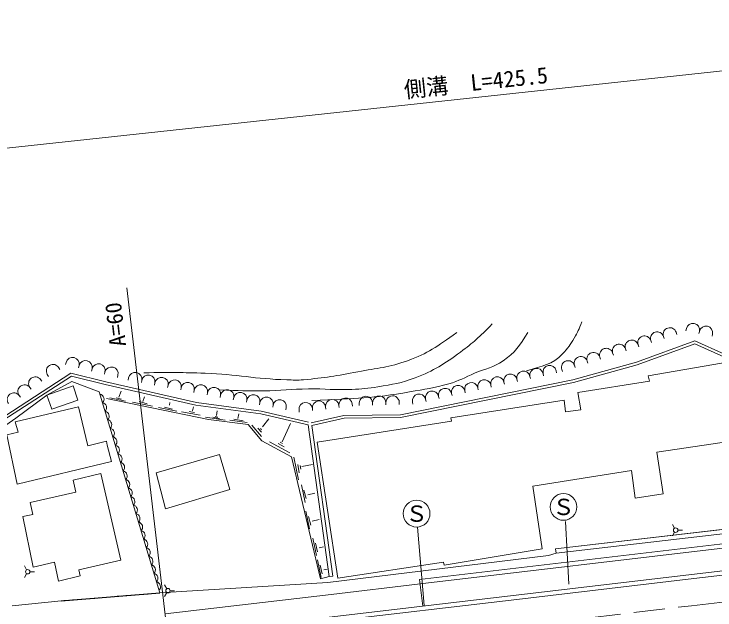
# Model space of a CAD drawing. Units: millimetres, scale not verified. Extents: x 40000 to 680000, y 20000 to 380000.
# Drawn here: x 296734 to 375413, y 254226 to 321124 of the extents above; entities that cross this region are included whole.
import ezdxf
from ezdxf.enums import TextEntityAlignment as Align

# ---------------------------------------------------------------- set-up
doc = ezdxf.new("R2010")
doc.units = ezdxf.units.MM
doc.header["$LTSCALE"] = 1000
doc.linetypes.add('CHAIN', pattern=[18.5, 12, -1.5, 3.5, -1.5])
for name, color, linetype, lineweight in [('M-BGD', 7, 'Continuous', 13), ('M-BMK', 2, 'CHAIN', 13), ('M-STR-HTXT', 7, 'Continuous', 13), ('M-STR-STRC', 7, 'Continuous', 13)]:
    doc.layers.add(name, color=color, linetype=linetype, lineweight=lineweight)
doc.styles.add('ＭＳ ゴシック', font='')
doc.styles.get('ＭＳ ゴシック').set_extended_font_data('MS Gothic')

msp = doc.modelspace()

# ---------------------------------------------------------------- linework, layer by layer
at = {"layer": 'M-BGD'}
for p, q in [((314403, 247827), (309390, 290385)), ((372202, 285817), (372150, 285573)), ((369633, 284934), (369711, 284696)), ((371060, 285397), (371137, 285159)), ((373669, 285503), (373617, 285258)), ((375136, 285188), (375083, 284944)), ((373160, 284433), (366587, 282035)), ((373148, 284109), (366678, 281749)), ((368207, 284471), (368284, 284233)), ((376388, 282653), (373148, 284109)), ((376463, 282948), (373160, 284433)), ((365353, 283545), (365430, 283307)), ((366780, 284008), (366857, 283770)), ((362500, 282619), (362577, 282382)), ((363926, 283082), (364004, 282844)), ((302576, 282015), (302516, 281772)), ((366587, 282035), (359451, 280057)), ((366678, 281749), (359521, 279765)), ((359646, 281693), (359723, 281456)), ((361073, 282156), (361150, 281919)), ((367932, 280518), (377971, 282235)), ((301757, 281418), (301884, 281203)), ((304032, 281655), (303972, 281412)), ((305488, 281294), (305428, 281052)), ((306944, 280934), (306884, 280692)), ((357580, 281089), (357633, 280845)), ((358219, 281230), (358296, 280993)), ((303124, 280803), (292675, 274043)), ((303178, 280480), (292828, 273784)), ((299721, 280099), (299871, 279899)), ((300464, 280659), (300590, 280443)), ((307052, 279830), (303124, 280803)), ((306982, 279539), (303178, 280480)), ((308400, 280574), (308340, 280332)), ((309602, 280278), (309556, 280032)), ((353184, 280129), (353237, 279884)), ((354649, 280449), (354702, 280205)), ((356114, 280769), (356168, 280525)), ((368059, 279911), (367932, 280518)), ((303205, 279891), (300417, 278334)), ((303381, 279388), (300417, 278334)), ((306308, 278710), (303205, 279891)), ((303883, 277781), (303381, 279388)), ((317154, 277203), (306982, 279539)), ((317207, 277499), (307052, 279830)), ((311076, 280000), (311030, 279755)), ((312550, 279723), (312504, 279477)), ((314024, 279446), (313978, 279200)), ((359451, 280057), (340101, 276146)), ((359521, 279765), (340133, 275847)), ((350253, 279488), (350306, 279244)), ((351718, 279808), (351772, 279564)), ((360014, 278621), (368059, 279911)), ((298521, 279199), (298671, 278999)), ((313089, 256164), (306308, 278710)), ((308499, 278125), (308745, 278795)), ((315498, 279168), (315452, 278923)), ((316973, 278891), (316926, 278645)), ((318447, 278614), (318400, 278368)), ((345856, 278528), (345910, 278284)), ((347322, 278848), (347375, 278604)), ((348787, 279168), (348841, 278924)), ((360343, 276698), (360014, 278621)), ((300417, 278334), (296926, 275747)), ((297321, 278299), (297471, 278099)), ((300417, 278334), (300970, 276752)), ((300970, 276752), (303883, 277781)), ((318561, 275600), (307109, 277960)), ((309258, 277667), (307495, 278047)), ((308789, 277891), (308187, 278036)), ((311200, 277625), (311364, 278136)), ((319921, 278336), (319875, 278091)), ((321395, 278059), (321349, 277813)), ((322869, 277782), (322823, 277536)), ((342926, 277888), (342979, 277643)), ((344391, 278208), (344444, 277963)), ((345746, 275813), (358471, 277786)), ((358471, 277786), (358648, 276471)), ((296869, 275351), (303986, 277021)), ((303986, 277021), (305015, 272670)), ((312294, 277120), (310034, 277556)), ((311687, 277377), (310794, 277620)), ((315025, 276540), (312960, 276953)), ((314523, 276774), (313630, 276997)), ((314177, 277209), (314210, 277511)), ((316766, 276595), (316867, 277042)), ((324424, 276261), (317154, 277203)), ((324478, 276557), (317207, 277499)), ((324343, 277505), (324297, 277259)), ((325817, 277227), (325771, 276982)), ((331711, 277026), (331738, 276778)), ((333201, 277192), (333229, 276944)), ((334692, 277358), (334720, 277109)), ((335478, 277446), (335483, 277196)), ((336978, 277475), (336982, 277225)), ((338477, 277504), (338482, 277254)), ((339977, 277532), (339982, 277282)), ((341460, 277567), (341513, 277323)), ((317615, 276104), (315550, 276473)), ((316978, 276406), (316409, 276517)), ((319456, 276049), (319546, 276573)), ((321856, 275703), (321979, 276227)), ((329736, 275018), (324424, 276261)), ((329804, 275310), (324478, 276557)), ((327292, 276950), (327245, 276704)), ((328729, 276695), (328757, 276447)), ((330220, 276861), (330247, 276612)), ((358648, 276471), (360343, 276698)), ((296926, 275747), (294842, 274290)), ((320416, 275535), (318229, 275870)), ((323032, 275047), (318561, 275600)), ((319791, 275703), (319032, 275859)), ((319613, 275859), (319311, 275948)), ((322905, 275290), (320941, 275535)), ((322436, 275457), (321421, 275636)), ((324613, 274776), (325344, 275680)), ((333769, 276071), (330084, 275235)), ((333804, 275771), (330150, 274943)), ((330772, 273076), (345847, 275408)), ((340101, 276146), (333769, 276071)), ((340133, 275847), (333804, 275771)), ((345847, 275408), (345746, 275813)), ((297190, 274171), (296869, 275351)), ((324538, 273217), (323032, 275047)), ((324513, 273705), (323441, 274955)), ((324524, 274196), (324111, 274642)), ((324513, 274464), (324412, 274609)), ((326817, 273102), (327772, 275161)), ((332097, 257972), (329736, 275018)), ((330150, 274943), (332521, 258028)), ((295939, 273890), (297190, 274171)), ((297103, 268350), (295939, 273890)), ((305015, 272670), (307123, 273159)), ((307123, 273159), (307196, 272726)), ((327878, 271433), (324538, 273217)), ((327688, 271880), (325411, 273085)), ((326884, 272901), (326600, 273052)), ((333075, 257804), (330772, 273076)), ((368900, 271944), (379265, 273477)), ((307196, 272726), (307677, 270879)), ((327069, 272533), (326365, 272918)), ((312699, 269640), (319808, 271689)), ((319808, 271689), (320946, 267742)), ((369608, 267256), (368900, 271944)), ((307677, 270879), (297103, 268350)), ((331118, 257721), (327878, 271433)), ((328140, 271394), (328676, 268849)), ((328592, 270574), (328743, 269636)), ((328843, 270457), (328910, 270038)), ((329028, 270323), (330250, 270540)), ((354983, 268113), (366033, 269887)), ((366033, 269887), (366454, 266767)), ((303385, 268788), (306488, 269530)), ((306488, 269530), (308732, 259812)), ((313736, 265592), (312699, 269640)), ((303655, 267456), (303385, 268788)), ((320946, 267742), (313736, 265592)), ((328994, 268263), (329413, 266304)), ((329279, 267694), (329530, 266723)), ((356020, 261080), (354983, 268113)), ((298545, 266292), (303655, 267456)), ((329714, 267158), (330501, 267342)), ((366454, 266767), (369608, 267256)), ((298831, 264943), (298545, 266292)), ((329496, 265300), (329915, 263341)), ((297735, 264724), (298831, 264943)), ((298882, 259046), (297735, 264724)), ((329781, 264731), (330032, 263759)), ((330216, 264195), (331003, 264379)), ((357515, 261098), (380686, 263777)), ((359013, 257110), (358636, 264159)), ((370879, 263399), (370629, 263832)), ((342775, 254719), (342020, 263530)), ((357573, 260601), (380751, 263282)), ((370879, 262966), (370629, 262533)), ((371254, 263182), (371754, 263182)), ((330270, 262301), (330689, 260342)), ((380949, 262207), (342265, 257646)), ((330555, 261732), (330806, 260761)), ((330990, 261196), (331481, 261311)), ((381008, 261710), (342323, 257149)), ((345015, 259258), (356020, 261080)), ((357573, 260601), (356710, 260331)), ((357515, 261098), (357573, 260601)), ((308732, 259812), (304020, 258742)), ((330795, 259838), (331213, 257879)), ((356710, 260331), (331957, 257318)), ((298149, 258732), (297899, 259165)), ((301277, 259597), (298882, 259046)), ((301726, 257471), (301277, 259597)), ((313993, 251303), (381342, 259236)), ((331079, 259269), (331331, 258298)), ((333075, 257804), (344959, 259596)), ((344959, 259596), (345015, 259258)), ((298149, 258299), (297899, 257866)), ((298524, 258516), (299024, 258516)), ((304020, 258742), (304155, 258045)), ((331515, 258733), (331887, 258820)), ((304155, 258045), (301726, 257471)), ((331957, 257318), (313089, 256164)), ((332097, 257972), (331118, 257721)), ((332521, 258028), (332097, 257972)), ((342265, 257646), (342616, 254667)), ((313883, 256610), (313633, 257043)), ((342323, 257149), (332336, 255972)), ((302013, 255260), (313089, 256164)), ((302017, 255210), (313093, 256114)), ((307303, 255681), (307801, 255722)), ((307303, 255671), (307802, 255712)), ((307804, 255682), (307800, 255732)), ((308298, 255773), (308303, 255723)), ((308299, 255763), (308798, 255803)), ((308300, 255753), (308798, 255793)), ((308301, 255743), (308799, 255783)), ((308302, 255733), (308800, 255773)), ((308801, 255763), (308797, 255813)), ((309295, 255854), (309299, 255804)), ((309296, 255844), (309794, 255885)), ((309297, 255834), (309795, 255875)), ((309298, 255824), (309796, 255865)), ((309298, 255814), (309797, 255855)), ((309798, 255845), (309793, 255895)), ((310292, 255935), (310296, 255886)), ((310293, 255925), (310791, 255966)), ((310293, 255915), (310792, 255956)), ((310294, 255905), (310793, 255946)), ((310295, 255896), (310793, 255936)), ((310794, 255926), (310790, 255976)), ((311288, 256017), (311293, 255967)), ((311289, 256007), (311788, 256047)), ((311290, 255997), (311788, 256037)), ((311291, 255987), (311789, 256028)), ((311292, 255977), (311790, 256018)), ((311791, 256008), (311787, 256057)), ((312285, 256098), (312289, 256048)), ((312286, 256088), (312784, 256129)), ((312287, 256078), (312785, 256119)), ((312288, 256068), (312786, 256109)), ((312288, 256058), (312787, 256099)), ((312788, 256089), (312784, 256139)), ((313883, 256177), (313633, 255744)), ((313701, 253786), (332335, 255981)), ((314258, 256394), (314758, 256394)), ((302013, 255260), (296538, 254699)), ((302318, 255284), (302322, 255235)), ((302319, 255275), (302817, 255315)), ((302320, 255265), (302818, 255305)), ((302321, 255255), (302819, 255295)), ((302322, 255245), (302820, 255285)), ((302821, 255275), (302817, 255325)), ((303315, 255366), (303319, 255316)), ((303316, 255356), (303814, 255397)), ((303317, 255346), (303815, 255387)), ((303317, 255336), (303816, 255377)), ((303318, 255326), (303817, 255367)), ((303817, 255357), (303813, 255407)), ((304312, 255447), (304316, 255397)), ((304313, 255437), (304811, 255478)), ((304313, 255427), (304812, 255468)), ((304314, 255417), (304812, 255458)), ((304315, 255407), (304813, 255448)), ((304814, 255438), (304810, 255488)), ((305308, 255529), (305312, 255479)), ((305309, 255519), (305808, 255559)), ((305310, 255509), (305808, 255549)), ((305311, 255499), (305809, 255539)), ((305312, 255489), (305810, 255529)), ((305811, 255519), (305807, 255569)), ((306305, 255610), (306309, 255560)), ((306306, 255600), (306804, 255641)), ((306307, 255590), (306805, 255631)), ((306308, 255580), (306806, 255621)), ((306308, 255570), (306807, 255611)), ((306807, 255601), (306803, 255651)), ((307302, 255691), (307306, 255641)), ((307304, 255661), (307803, 255702)), ((307305, 255651), (307803, 255692))]:
    msp.add_line(p, q, dxfattribs=at)
for points in [[(463228, 342926), (413695, 318789), (281280, 304490), (111323, 363562)], [(416887, 269137), (406851, 267245), (393243, 265616), (380686, 263777), (357515, 261098)]]:
    msp.add_lwpolyline(points, dxfattribs=at)
for centre, radius in [((358410, 265796), 1500), ((341920, 265041), 1500), ((371004, 263182), 250), ((298274, 258516), 250), ((314008, 256394), 250)]:
    msp.add_circle(centre, radius, dxfattribs=at)
for centre, radius, start, end in [((372936, 285660), 750, 347.90524, 167.90524), ((370347, 285165), 750, 17.97659, 197.97659), ((374402, 285346), 750, 347.90524, 167.90524), ((367493, 284240), 750, 17.97659, 197.97659), ((368920, 284703), 750, 17.97659, 197.97659), ((364640, 283314), 750, 17.97659, 197.97659), ((366067, 283777), 750, 17.97659, 197.97659), ((363213, 282851), 750, 17.97659, 197.97659), ((303304, 281835), 750, 346.10881, 166.10881), ((360359, 281925), 750, 17.97659, 197.97659), ((361786, 282388), 750, 17.97659, 197.97659), ((301110, 281039), 750, 30.42578, 210.42578), ((304760, 281475), 750, 346.10881, 166.10881), ((306216, 281114), 750, 346.10881, 166.10881), ((356847, 280929), 750, 12.32369, 192.32369), ((358933, 281462), 750, 17.97659, 197.97659), ((307672, 280754), 750, 346.10881, 166.10881), ((310339, 280139), 750, 349.3461, 169.3461), ((353916, 280289), 750, 12.32369, 192.32369), ((355382, 280609), 750, 12.32369, 192.32369), ((299121, 279649), 750, 36.8699, 216.8699), ((311813, 279862), 750, 349.3461, 169.3461), ((313287, 279584), 750, 349.3461, 169.3461), ((350985, 279648), 750, 12.32369, 192.32369), ((352451, 279969), 750, 12.32369, 192.32369), ((297921, 278749), 750, 36.8699, 216.8699), ((314761, 279307), 750, 349.3461, 169.3461), ((316235, 279030), 750, 349.3461, 169.3461), ((317710, 278752), 750, 349.3461, 169.3461), ((346589, 278688), 750, 12.32369, 192.32369), ((348055, 279008), 750, 12.32369, 192.32369), ((349520, 279328), 750, 12.32369, 192.32369), ((296721, 277849), 750, 36.8699, 216.8699), ((319184, 278475), 750, 349.3461, 169.3461), ((320658, 278198), 750, 349.3461, 169.3461), ((322132, 277920), 750, 349.3461, 169.3461), ((343658, 278048), 750, 12.32369, 192.32369), ((345124, 278368), 750, 12.32369, 192.32369), ((306275, 277894), 567, 314.81125, 78.66627), ((323606, 277643), 750, 349.3461, 169.3461), ((325080, 277366), 750, 349.3461, 169.3461), ((326554, 277089), 750, 349.3461, 169.3461), ((332456, 277109), 750, 6.34019, 186.34019), ((333947, 277275), 750, 6.34019, 186.34019), ((336228, 277461), 750, 1.09469, 181.09469), ((337727, 277489), 750, 1.09469, 181.09469), ((339227, 277518), 750, 1.09469, 181.09469), ((342193, 277727), 750, 12.32369, 192.32369), ((306563, 276936), 567, 314.81125, 78.66627), ((329474, 276778), 750, 6.34019, 186.34019), ((330965, 276944), 750, 6.34019, 186.34019), ((306851, 275979), 567, 314.81125, 78.66627), ((307139, 275021), 567, 314.81125, 78.66627), ((307427, 274063), 567, 314.81125, 78.66627), ((307715, 273106), 567, 314.81125, 78.66627), ((308003, 272148), 567, 314.81125, 78.66627), ((308291, 271190), 567, 314.81125, 78.66627), ((308579, 270233), 567, 314.81125, 78.66627), ((308867, 269275), 567, 314.81125, 78.66627), ((309155, 268318), 567, 314.81125, 78.66627), ((309443, 267360), 567, 314.81125, 78.66627), ((309731, 266402), 567, 314.81125, 78.66627), ((310019, 265445), 567, 314.81125, 78.66627), ((310307, 264487), 567, 314.81125, 78.66627), ((310595, 263529), 567, 314.81125, 78.66627), ((310883, 262572), 567, 314.81125, 78.66627), ((311171, 261614), 567, 314.81125, 78.66627), ((311459, 260656), 567, 314.81125, 78.66627), ((311747, 259699), 567, 314.81125, 78.66627), ((312035, 258741), 567, 314.81125, 78.66627), ((312323, 257784), 567, 314.81125, 78.66627), ((312611, 256826), 567, 314.81125, 78.66627)]:
    msp.add_arc(centre, radius, start, end, dxfattribs=at)
for points, knots in [([(354250, 281080), (356079, 281624), (357095, 281740), (358319, 283001), (358912, 283613), (359187, 284018), (359618, 284753), (360013, 285426), (360130, 285708), (360466, 286561)], [0, 0, 0, 0, 1, 1, 1, 2, 2, 2, 3, 3, 3, 3]), ([(319781, 278933), (322153, 278827), (322811, 278799), (324754, 278820), (326720, 278841), (327817, 279020), (329783, 279046), (331681, 279070), (332746, 278899), (334642, 278989), (335794, 279044), (336444, 279076), (337581, 279272), (339237, 279557), (340196, 279680), (341762, 280289), (343890, 281116), (345015, 281810), (346848, 283171), (348341, 284280), (348880, 284782), (350408, 286335)], [0, 0, 0, 0, 1, 1, 1, 2, 2, 2, 3, 3, 3, 4, 4, 4, 5, 5, 5, 6, 6, 6, 7, 7, 7, 7]), ([(311305, 280854), (314591, 280903), (315508, 280894), (318199, 280797), (321784, 280668), (323767, 280159), (327353, 280063), (328081, 280043), (328493, 279993), (329218, 280063), (331616, 280293), (332955, 280505), (335320, 280967), (337517, 281396), (338816, 281432), (340915, 282210), (343250, 283076), (344127, 283735), (346452, 285374)], [0, 0, 0, 0, 1, 1, 1, 2, 2, 2, 3, 3, 3, 4, 4, 4, 5, 5, 5, 6, 6, 6, 6]), ([(330178, 277746), (335349, 278008), (336908, 277956), (341141, 278707), (342871, 279013), (343860, 279124), (345548, 279611), (346718, 279948), (347310, 280320), (348430, 280797), (349694, 281336), (350517, 281434), (351651, 282210), (353006, 283138), (353426, 283865), (354420, 285374)], [0, 0, 0, 0, 1, 1, 1, 2, 2, 2, 3, 3, 3, 4, 4, 4, 5, 5, 5, 5])]:
    msp.add_open_spline(points, degree=3, knots=knots, dxfattribs=at)
at = {"layer": 'M-BMK'}
for p, q in [((372763, 254701), (377686, 255281)), ((352900, 252362), (372763, 254701))]:
    msp.add_line(p, q, dxfattribs=at)
at = {"layer": 'M-STR-STRC'}
for p, q in [((372412, 257680), (381401, 258740)), ((352549, 255341), (372412, 257680)), ((332686, 253001), (352549, 255341))]:
    msp.add_line(p, q, dxfattribs=at)

# ---------------------------------------------------------------- texts
at = {"layer": 'M-BGD', "style": 'ＭＳ ゴシック'}
msp.add_text('A=60', height=1833, rotation=96.718, dxfattribs=at).set_placement((308112, 286273), align=Align.MIDDLE_CENTER)
for p in [(358410, 265796), (341920, 265041)]:
    msp.add_text('Ｓ', height=1833, dxfattribs=at).set_placement(p, align=Align.MIDDLE_CENTER)
at = {"layer": 'M-STR-HTXT', "style": 'ＭＳ ゴシック'}
msp.add_text('側溝\u3000L=425.5', height=1833, rotation=5.947, dxfattribs=at).set_placement((348578, 313457), align=Align.MIDDLE_CENTER)

doc.saveas('drawing.dxf')
